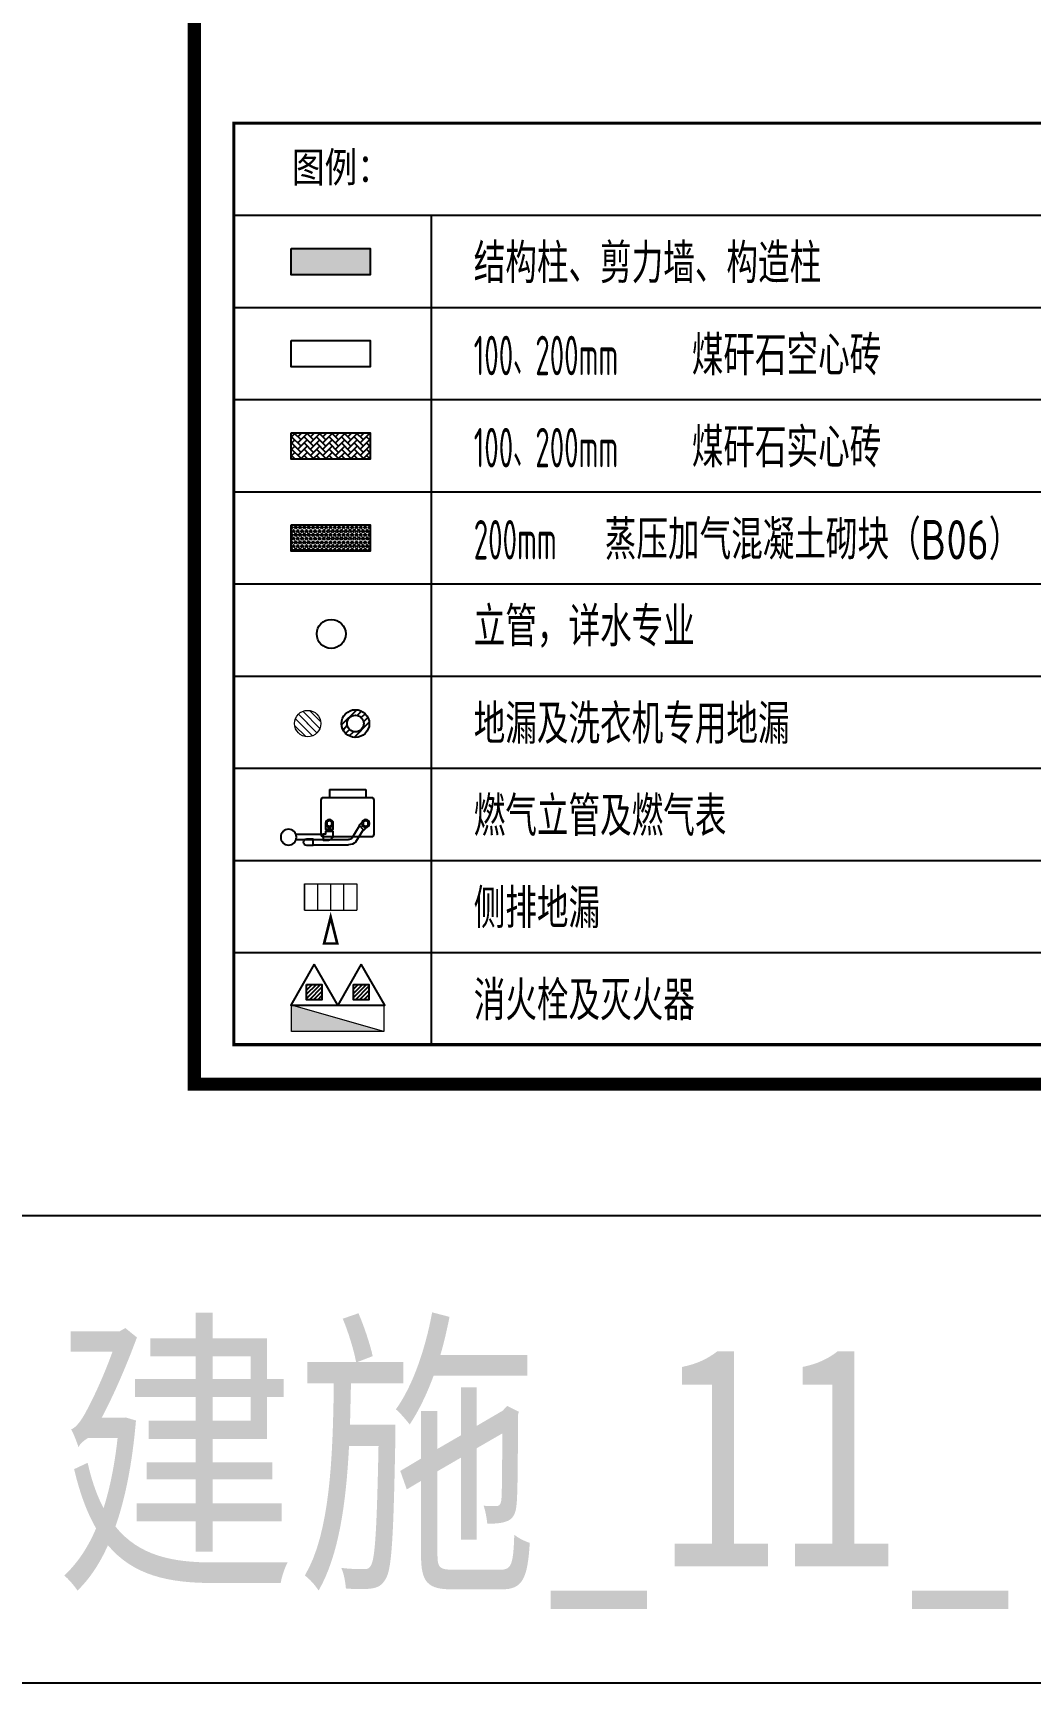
# Model space of a CAD drawing. Extents: x -518115 to 790560, y -210384 to 1628073.
# Drawn here: x 407588 to 415164, y 407283 to 419817 of the extents above; entities that cross this region are included whole.
import ezdxf

# ---------------------------------------------------------------- set-up
doc = ezdxf.new("R2010")
doc.units = 0
doc.header["$LTSCALE"] = 1000
doc.header["$MEASUREMENT"] = 0
for name, color, linetype in [('__0', 7, 'Continuous'), ('AH-FURNITURE', 1, 'Continuous'), ('C-Sheet-图框', 101, 'Continuous'), ('EQUIP_地漏', 7, 'Continuous'), ('EQUIP_消防', 7, 'Continuous'), ('PUB_TEXT', 4, 'Continuous'), ('保温', 6, 'Continuous'), ('图框', 140, 'Continuous'), ('导图字', 7, 'Continuous')]:
    doc.layers.add(name, color=color, linetype=linetype)
for name, color, linetype, lineweight in [('EQUIP_消火栓', 242, 'Continuous', 18), ('LVTRY', 1, 'Continuous', 13), ('平面-分水线', 214, 'Continuous', 15)]:
    doc.layers.add(name, color=color, linetype=linetype, lineweight=lineweight)
doc.layers.add('yichutu', color=7, linetype='Continuous', true_color=0xffffff, plot=False)
doc.styles.add('宋体', font='', dxfattribs={"height": 50})
doc.styles.add('房间名称', font='TSSDENG', dxfattribs={"width": 0.8, "bigfont": 'HZTXT'})
doc.styles.add('黑体', font='')
doc.styles.get('宋体').set_extended_font_data('SimSun')
doc.styles.get('黑体').set_extended_font_data('SimHei')

# ---------------------------------------------------------------- blocks, each defined once
blk = doc.blocks.new('yct-841-594-84100-59399.9999999999-100-1000.0')
at = {"color": 7, "true_color": 0xffffff}
blk.add_lwpolyline([(0, -3549), (80358, -3549), (80358, 0), (0, 0)], close=True, dxfattribs=at)
at = {"layer": 'yichutu', "color": 7, "true_color": 0xffffff}
blk.add_lwpolyline([(0, 0), (0, 59400), (84100, 59400), (84100, 0)], close=True, dxfattribs=at)
blk = doc.blocks.new('A$C60D053AF')
at = {"layer": 'AH-FURNITURE', "color": 8}
for p, q in [((232.5, -90), (128.3, -90)), ((232.5, -110), (128.3, -110)), ((192.5, -71), (327.6, -71)), ((192.5, -91), (327.6, -91)), ((245, -129.5), (245, -122.5)), ((265, -129.5), (265, -122.5)), ((341.7, -96.9), (370, -143.2)), ((355.9, -82.7), (384.2, -129)), ((255, -281), (255, -251)), ((255, -281), (393, -281)), ((393, -281), (393, -251))]:
    blk.add_line(p, q, dxfattribs=at)
for points in [[(170, -68, 1), (170, -94), (192.5, -94), (192.5, -68)], [(234, -251), (414, -251, 0.414214), (424, -241), (424, -111, 0.414214), (414, -101), (234, -101, 0.414214), (224, -111), (224, -241, 0.414214)], [(268, -122.5), (268, -107, 0.414214), (248, -87), (232.5, -87), (232.5, -113), (242, -113), (242, -122.5)], [(242, -152, 1), (268, -152), (268, -129.5), (242, -129.5)], [(383.8, -161.2, 1), (402.2, -142.8), (386.3, -126.9), (367.9, -145.3)]]:
    blk.add_lwpolyline(points, format="xyb", close=True, dxfattribs=at)
for centre, radius in [((100, -100), 30), ((255, -152), 15), ((255, -152), 10), ((393, -152), 15), ((393, -152), 10)]:
    blk.add_circle(centre, radius, dxfattribs=at)
for radius in [40, 20]:
    blk.add_arc((327.6, -111), radius, 45, 90, dxfattribs=at)
blk = doc.blocks.new('$lvtry$00000171')
for p, q in [((-74.2, 10.6), (-10.6, 74.2)), ((-69.8, -27.4), (27.4, 69.8)), ((-53, -53), (53, 53)), ((-27.4, -69.8), (69.8, 27.4)), ((10.6, -74.2), (74.2, -10.6))]:
    blk.add_line(p, q)
blk.add_circle((0, 0), 75)
blk.add_point((0, 0))
blk = doc.blocks.new('DFSFSF')
at = {"layer": '平面-分水线'}
for p, q in [((697141.9, 775567.7), (697141.9, 775667.6)), ((697342.3, 775667.6), (697142.7, 775667.6)), ((697193.1, 775567.7), (697193.1, 775667.6)), ((697242.5, 775567.7), (697242.5, 775667.6)), ((697291.9, 775567.7), (697291.9, 775667.6)), ((697342.3, 775667.6), (697342.3, 775567.7)), ((697342.3, 775567.7), (697342.3, 775667.6)), ((697342.3, 775567.7), (697142.7, 775567.7))]:
    blk.add_line(p, q, dxfattribs=at)
blk = doc.blocks.new('DFGDGDGD')
at = {"layer": '平面-分水线', "const_width": 10}
blk.add_lwpolyline([(697267.5, 775440.7), (697242.5, 775540.7), (697217.5, 775440.7)], close=True, dxfattribs=at)
blk.add_blockref('DFSFSF', (0, 0))
blk = doc.blocks.new('$TwtSys$00000434')
for p, q in [((-0.5, 0.5), (-0.5, -0.5)), ((-0.5, -0.5), (0.5, 0.5)), ((0.5, 0.5), (-0.5, 0.5)), ((0.5, -0.5), (0.5, 0.5)), ((-0.5, -0.5), (0.5, -0.5))]:
    blk.add_line(p, q)
blk.add_solid([(0.5, -0.5), (0.5, 0.5), (-0.5, -0.5)])
blk = doc.blocks.new('$TwtSys$00000546')
h = blk.add_hatch()
h.set_pattern_fill('ANSI31', color=1, scale=200, style=0)
h.set_pattern_definition([(45, (-38543.802, -6670.83), (-17.67767, 17.67767), [])])
h.paths.add_polyline_path([(-65, 174), (65, 174), (65, 44), (-65, 44)])
at = {"color": 1}
for points in [[(0, 344), (-198, 0), (198, 0)], [(-65, 174), (65, 174), (65, 44), (-65, 44)]]:
    blk.add_lwpolyline(points, close=True, dxfattribs=at)
blk = doc.blocks.new('$TwtSys$00000543')
for p, q in [((-94, -9), (9, 94)), ((-9, -94), (94, 9)), ((12, 55), (42, 84)), ((40, 40), (66, 66)), ((55, 12), (84, 42)), ((-84, -42), (-55, -12)), ((-66, -66), (-40, -40)), ((-42, -84), (-12, -55))]:
    blk.add_line(p, q)
for radius in [94, 56.4]:
    blk.add_circle((0, 0), radius)
blk = doc.blocks.new('A$C78D13F63')
at = {"layer": '保温', "linetype": 'ByBlock', "ltscale": 10}
h = blk.add_hatch(color=8, dxfattribs=at)
h.dxf.hatch_style = 1
h.paths.add_polyline_path([(1335, 6148), (1335, 6348), (736, 6348), (736, 6148)])
h = blk.add_hatch(dxfattribs=at)
h.set_pattern_fill('AR-HBONE', color=251, scale=55)
h.set_pattern_definition([(45, (-467875.02, -490313.654), (0, 47.4157523), [100.584, -33.528]), (135, (-467851.31, -490289.946), (3e-15, 47.4157523), [100.584, -33.528])])
h.paths.add_polyline_path([(1335, 4748), (1335, 4948), (736, 4948), (736, 4748)])
at = {"layer": '保温', "linetype": 'Continuous', "ltscale": 10}
h = blk.add_hatch(dxfattribs=at)
h.set_pattern_fill('HEX', color=251, scale=10, angle=90, style=0)
h.set_pattern_definition([(90, (-467875.018, -490313.654), (-16.49778, 1e-15), [9.525, -19.05]), (210, (-467875.018, -490313.654), (8.24889, -14.2874966), [9.525, -19.05]), (150, (-467875.018, -490304.129), (-8.24889, -14.2874966), [9.525, -19.05])])
h.paths.add_polyline_path([(1335, 4048), (1335, 4248), (736, 4248), (736, 4048)])
blk.add_circle((1040, 3420), 110)
at = {"layer": '__0', "color": 4}
for points in [[(736, 6348), (1335, 6348), (1335, 6148), (736, 6148)], [(736, 5648), (1335, 5648), (1335, 5448), (736, 5448)], [(736, 4948), (1335, 4948), (1335, 4748), (736, 4748)], [(736, 4248), (1335, 4248), (1335, 4048), (736, 4048)]]:
    blk.add_lwpolyline(points, close=True, dxfattribs=at)
at = {"layer": 'C-Sheet-图框', "color": 0}
for p, q in [((300, 6600), (13787, 6600)), ((1800, 6600), (1800, 300)), ((300, 5900), (13787, 5900)), ((300, 5200), (13787, 5200)), ((300, 4500), (13787, 4500)), ((300, 3800), (13787, 3800)), ((300, 3100), (13787, 3100)), ((300, 2400), (13787, 2400)), ((300, 1700), (13787, 1700)), ((300, 1000), (13787, 1000))]:
    blk.add_line(p, q, dxfattribs=at)
at = {"layer": 'C-Sheet-图框', "color": 0, "const_width": 24}
blk.add_lwpolyline([(300, 300), (300, 7300), (13787, 7300), (13787, 300), (300, 300)], dxfattribs=at)
at = {"xscale": -2, "yscale": 2, "zscale": 2, "rotation": 180}
blk.add_blockref('A$C60D053AF', (516, 1676), dxfattribs=at)
at = {"xscale": -2, "yscale": 2, "zscale": 2}
blk.add_blockref('DFGDGDGD', (1395521, -1549813), dxfattribs=at)
at = {"layer": 'EQUIP_地漏', "xscale": 1.12, "yscale": 1.12, "zscale": 1.12}
blk.add_blockref('$TwtSys$00000543', (1224, 2739), dxfattribs=at)
at = {"layer": 'EQUIP_消火栓', "xscale": -700, "yscale": 200, "zscale": 700}
blk.add_blockref('$TwtSys$00000434', (1089, 501), dxfattribs=at)
at = {"layer": 'EQUIP_消防', "xscale": 0.9, "yscale": 0.9, "zscale": 0.9}
for p in [(911, 601), (1268, 601)]:
    blk.add_blockref('$TwtSys$00000546', p, dxfattribs=at)
at = {"layer": 'LVTRY', "xscale": 1.333333333421565, "yscale": 1.333333333421565, "zscale": 2, "rotation": 270}
blk.add_blockref('$lvtry$00000171', (861, 2739), dxfattribs=at)
at = {"layer": 'PUB_TEXT', "color": 2, "style": '宋体', "width": 0.8}
blk.add_text('图例：', height=227.8, dxfattribs=at).set_placement((741, 6851))
at = {"layer": 'PUB_TEXT', "style": '房间名称'}
for s, width, p in [('结构柱、剪力墙、构造柱', 0.8, (2123, 6085)), ('100、200mm', 0.56, (2123, 5385)), ('煤矸石空心砖', 0.8, (3780, 5385)), ('煤矸石实心砖', 0.8, (3780, 4685)), ('100、200mm', 0.56, (2123, 4685)), ('200mm', 0.56, (2123, 3985)), ('蒸压加气混凝土砌块（B06）', 0.8, (3119, 3985)), ('立管，详水专业', 0.8, (2123, 3325)), ('地漏及洗衣机专用地漏', 0.8, (2123, 2585)), ('燃气立管及燃气表', 0.8, (2123, 1885)), ('侧排地漏', 0.8, (2123, 1185)), ('消火栓及灭火器', 0.8, (2123, 485))]:
    blk.add_text(s, height=300, dxfattribs=dict(at, width=width)).set_placement(p)
blk = doc.blocks.new('TK')
at = {"layer": '图框'}
blk.add_lwpolyline([(465375, 548714), (549475, 548714), (549475, 489314), (465375, 489314)], close=True, dxfattribs=at)
blk.add_lwpolyline([(465375, 548714), (549475, 548714), (549475, 489314), (465375, 489314)], close=True, dxfattribs=at)
at = {"layer": '图框', "const_width": 100}
blk.add_lwpolyline([(548475, 490314), (548475, 547714), (467875, 547714), (467875, 490314)], close=True, dxfattribs=at)

msp = doc.modelspace()

# ---------------------------------------------------------------- block references
at = {"layer": 'yichutu'}
msp.add_blockref('yct-841-594-84100-59399.9999999999-100-1000.0', (406314.1, 410831.9), dxfattribs=at)

# ---------------------------------------------------------------- texts
at = {"layer": '导图字', "color": 1, "style": '黑体', "width": 0.8}
msp.add_text('建施_11_四至七层平面图_A1', height=1682.363, dxfattribs=at).set_placement((407757.3, 408168.4))

# ---------------------------------------------------------------- next in the draw order: block references
msp.add_blockref('A$C78D13F63', (408814.1, 411831.9))

# ---------------------------------------------------------------- next in the draw order: block references
msp.add_blockref('TK', (-59060.9, -78481.8))

doc.saveas('drawing.dxf')
